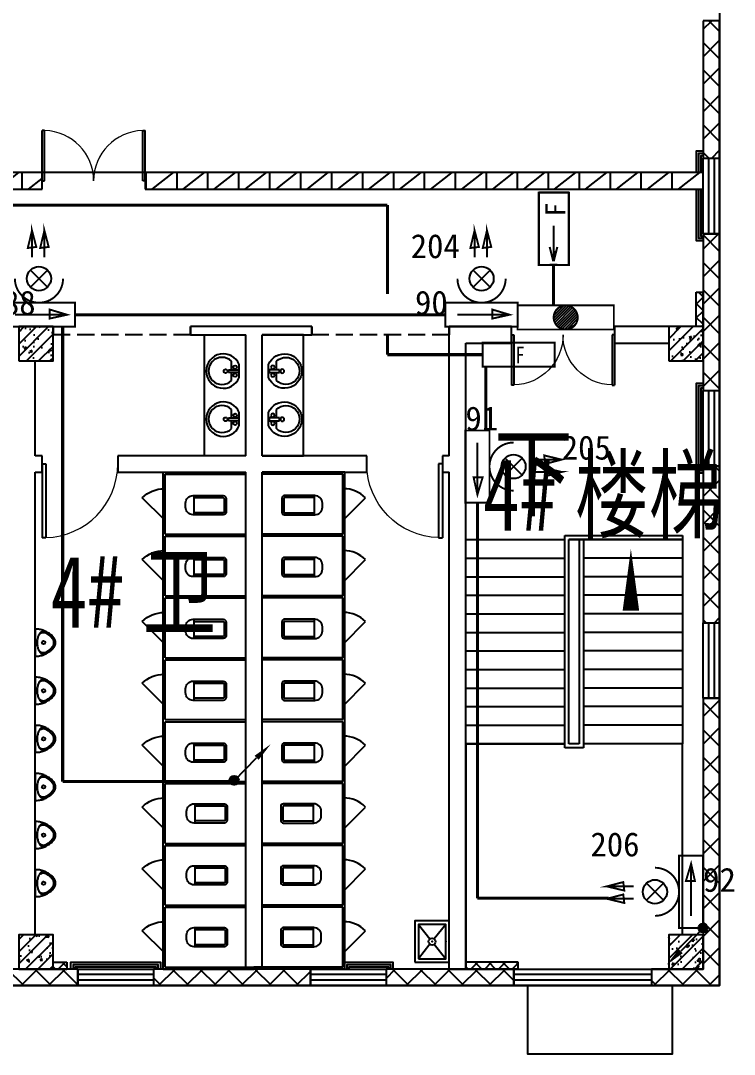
# Model space of a CAD drawing. Header units: millimetres. Extents: x -633009578 to 5705885, y -633235091 to 2571734.
# Drawn here: x 3153999 to 3164373, y 1854760 to 1869800 of the extents above; entities that cross this region are included whole.
import ezdxf
from ezdxf.enums import TextEntityAlignment as Align

# ---------------------------------------------------------------- set-up
doc = ezdxf.new("R2010")
doc.units = ezdxf.units.MM
doc.header["$LTSCALE"] = 1000
doc.header["$MEASUREMENT"] = 0
doc.linetypes.add('DASH', pattern=[0.35, 0.25, -0.1])
doc.layers.get('0').update_dxf_attribs({"color": 9})
for name, color, linetype in [('000000000000电气', 7, 'Continuous'), ('A-COLUM(柱)', 255, 'Continuous'), ('A-DOOR(门）', 4, 'Continuous'), ('A-F-AREA(计算)', 5, 'Continuous'), ('A-FLOR(看线)', 8, 'Continuous'), ('A-HATH(填充)', 8, 'Continuous'), ('A-LM-RAIL(栏杆)', 167, 'Continuous'), ('A-LVTY(厨卫)', 8, 'Continuous'), ('A-STAR(楼梯)', 51, 'Continuous'), ('A-TEXT(房间)', 243, 'Continuous'), ('A-WALL(墙)', 255, 'Continuous'), ('A-WINDOW（窗）', 4, 'Continuous'), ('DIM_SYMB', 3, 'Continuous'), ('PUB_TEXT', 7, 'Continuous'), ('WALL', 9, 'Continuous'), ('电-弱电平面-箭头', 3, 'Continuous'), ('电-强电平面-线缆', 3, 'Continuous'), ('设备-照明', 3, 'Continuous')]:
    doc.layers.add(name, color=color, linetype=linetype)
doc.styles.add('_TCH', font='simhei.ttf', dxfattribs={"width": 0.75, "bigfont": 'hztxt.shx'})
doc.styles.add('_TCH_DIM', font='simhei.ttf', dxfattribs={"width": 0.8, "bigfont": 'hztxt.shx'})
doc.styles.add('_TEL_DIM', font='simhei.ttf', dxfattribs={"height": 3.5, "bigfont": 'HZTXT'})
doc.styles.add('IDQSTYLE', font='simhei.ttf', dxfattribs={"width": 0.707, "bigfont": 'hztxt.shx'})
doc.styles.get("Standard").update_dxf_attribs({"font": 'simhei.ttf', "bigfont": 'hztxt.shx'})
doc.styles.add('宋体', font='simhei.ttf')
pattern_1 = [(0, (597621.4751960391, 677977.5160347573), (0, 350), []), (37.875, (598021.4751960391, 677977.5160347573), (-169.61527734408, 218.0766567528281), []), (90, (598021.4751960391, 677977.5160347573), (-450, 2.755455298081545e-14), [])]
pattern_2 = [(45, (597721.4751960391, 677977.5160347573), (-100.0001016555733, 100.0001016555733), []), (135, (597721.4751960391, 677977.5160347573), (-100.0001016555733, -100.0001016555733), [])]
pattern_3 = [(45, (597821.4751960391, 677977.5160347573), (-200.0002033111466, 200.0002033111467), []), (135, (597821.4751960391, 677977.5160347573), (-200.0002033111467, -200.0002033111466), [])]

# ---------------------------------------------------------------- blocks, each defined once
blk = doc.blocks.new('*X118')
at = {"color": 0, "linetype": 'Continuous'}
for p, q in [((279.6093350358959, 223.0407925409721), (280.9478239213746, 224.3792814264508)), ((279.6227829512929, 223.3370831688437), (280.6515332934888, 224.3658335110396)), ((279.6511091444202, 222.7997239370217), (281.1888925253249, 224.3375073179265)), ((279.7280550816477, 222.5938271617747), (281.3947893005719, 224.2605613806989)), ((279.7925730165214, 223.7897159465469), (280.1989005157282, 224.1960434457536)), ((279.8323224122641, 222.4152517799165), (281.5733646824301, 224.1562940500824)), ((279.960458729053, 222.2605453842307), (281.7280710781159, 224.0281577332937)), ((280.1113752959016, 222.1286192386046), (281.8599972237337, 223.8772411664368)), ((280.2858431100155, 222.020244340244), (281.9683721221114, 223.7027733523398)), ((280.4868434366447, 221.9384019543985), (282.0502145079389, 223.5017730256928)), ((280.7212278995912, 221.8899437048705), (282.0986727574656, 223.2673885627449)), ((281.0058032732674, 221.891676366072), (282.0969400962746, 222.9828131890793)), ((281.4082737989092, 222.0113041792392), (281.9773122830819, 222.5803426634118))]:
    blk.add_line(p, q, dxfattribs=at)
blk = doc.blocks.new('HC000083')
at = {"color": 0, "linetype": 'Continuous', "const_width": 0.2}
blk.add_lwpolyline([(-5, 1.25), (-5, -1.250000000000057), (5.000000000000057, -1.250000000000057), (5.000000000000057, 1.25), (-5, 1.25)], dxfattribs=at)
blk.add_lwpolyline([(-1.25, -6.89688106980167e-17, 0.1989123673796731), (-0.8838834764831631, -0.88388347648322, 0.1989123673796706), (5.611420480838656e-14, -1.250000000000057, 0.198912367379652), (0.8838834764832768, -0.88388347648322, 0.1989123673796278), (1.25, 0, 0.1989123673796504), (0.88388347648322, 0.8838834764830494, 0.1989123673796686), (5.680893445545904e-14, 1.25, 0.1989123673796706), (-0.883883476483163, 0.8838834764831632, 0.1989123673796553)], format="xyb", close=True, dxfattribs=at)
at = {"color": 0, "linetype": 'Continuous'}
blk.add_blockref('*X118', (-280.8559544658493, -223.1326619964974), dxfattribs=at)
at = {"color": 0, "style": 'IDQSTYLE', "width": 0.7}
blk.add_attdef('PSFHATT', (7.000000000000057, -1.250000010000057), '', height=2.5, dxfattribs=at)
blk = doc.blocks.new('HC000078')
at = {"color": 0, "linetype": 'Continuous', "const_width": 0.2}
for points in [[(-3.750000000000028, 1.25), (3.75, 1.25), (3.75, -1.25), (-3.750000000000028, -1.25), (-3.750000000000028, 1.25)], [(2.5, 0), (-2.500000000000028, 0)]]:
    blk.add_lwpolyline(points, dxfattribs=at)
blk.add_lwpolyline([(2.917016710174721, 0), (1.120131515022848, 0.3984556212736834), (1.120131515022848, -0.539087017017323)], close=True, dxfattribs=at)
at = {"color": 0, "style": 'IDQSTYLE', "width": 0.7}
blk.add_attdef('PSFHATT', (5.75, -1.25), '', height=2.5, dxfattribs=at)
blk = doc.blocks.new('HC000064')
at = {"color": 0, "linetype": 'Continuous'}
for p, q in [((-0.8838834764831063, -0.8838834764831063), (0.8838834764831063, 0.8838834764831063)), ((-0.8838834764830494, 0.8838834764831063), (0.8838834764831631, -0.8838834764831063))]:
    blk.add_line(p, q, dxfattribs=at)
at = {"color": 0, "linetype": 'Continuous', "const_width": 0.2}
blk.add_lwpolyline([(5.710751695749348e-14, 2.499999999999886, 0.1989123673796647), (-1.767766952966326, 1.767766952966327, 0.1989123673796613), (-2.5, 1.951292859901378e-16, 0.1989123673796761), (-1.767766952966326, -1.76776695296644, 0.1989123673796782), (5.594010226827932e-14, -2.500000000000227)], format="xyb", dxfattribs=at)
for points in [[(2.226896073527712, 0.5659208660671311), (5.003498004369476, 0.5624686703930024), (3.296463286048663, 1.009912150058199), (3.185957433181557, 0.1260038671447887), (5.003498004369476, 0.5624686703930024)], [(2.224443767981995, -0.721123763554715), (5.001045698823816, -0.7245759592289005), (3.294010980502946, -0.2771324795636474), (3.18350512763584, -1.161040762477114), (5.001045698823816, -0.7245759592289005)]]:
    blk.add_lwpolyline(points, dxfattribs=at)
at = {"color": 0, "linetype": 'Continuous'}
for centre, radius, start, end in [((-2.259303855112194e-14, -1.740829702612245e-13), 1.250000000000117, 89.99999999999898, 134.9999999999991), ((-9.10937991704941e-14, -1.740829702612245e-13), 1.250000000000117, 45.00000000000085, 89.99999999999582), ((1.199040866595169e-14, -7.105427357601002e-14), 1.250000000000069, 135.0000000000036, 179.9999999999968), ((-1.252331571777177e-13, -7.088774012231625e-14), 1.250000000000068, 3.249254662582951e-12, 44.99999999999639), ((-2.284838984678572e-13, -5.684341886080801e-14), 1.250000000000172, 315.0000000000093, 2.605510395054555e-12), ((-2.264854970235319e-14, -5.695444116327053e-14), 1.250000000000034, 179.9999999999974, 225.0000000000007), ((-2.270406085358445e-14, -1.338928967697939e-13), 1.24999999999998, 224.9999999999983, 270.000000000001), ((-9.131584377541913e-14, 3.996802888650564e-15), 1.250000000000118, 270.0000000000042, 315.0000000000028)]:
    blk.add_arc(centre, radius, start, end, dxfattribs=at)
at = {"color": 0, "style": 'IDQSTYLE', "width": 0.7}
blk.add_attdef('PSFHATT', (7.003498004369476, -2.500000010000227), '', height=2.5, dxfattribs=at)
blk = doc.blocks.new('HC000080')
at = {"color": 0, "linetype": 'Continuous', "const_width": 0.2}
blk.add_lwpolyline([(-3.75, 1.25), (3.75, 1.25), (3.75, -1.25), (-3.75, -1.25), (-3.75, 1.25)], dxfattribs=at)
at = {"color": 0, "style": 'IDQSTYLE', "width": 0.7}
for tag, p in [('E', (-0.3130491551307273, -0.8903283460458624)), ('PSFHATT', (5.75, -1.25))]:
    blk.add_attdef(tag, p, '', height=1.715220417977644, dxfattribs=at)
blk = doc.blocks.new('$equip_U$00000097(PC-20190719OMEG)')
h = blk.add_hatch()
h.set_pattern_fill('ANGLE', color=3, scale=0.25)
h.set_pattern_definition([(0, (-95.90287843095575, -36.03268988946184), (0, 0.873125), [0.635, -0.238125]), (90, (-95.90287843095575, -36.03268988946184), (-0.873125, 5.346348682527664e-17), [0.635, -0.238125])])
h.paths.add_polyline_path([(-0.6530363404890522, 0.00859680310350086), (-0.3650363404885866, -0.06340319689661555), (-0.3650363404885866, 0.08059680310361728)])
at = {"color": 3}
for p, q in [((-0.7199999999938882, 0.2999999999974534), (-0.7199999999938882, -0.2999999999974534)), ((0.7200000000011642, 0.2999999999974534), (-0.7199999999938882, 0.2999999999974534)), ((0.7200000000011642, -0.2999999999974534), (0.7200000000011642, 0.2999999999974534)), ((-0.7078247590179672, 0.08059680310361728), (-0.7078247590179672, -0.06340319689661555)), ((-0.6530363404890522, 0.00859680310350086), (-0.3650363404885866, 0.08059680310361728)), ((-0.3650363404885866, -0.06340319689661555), (-0.6530363404890522, 0.00859680310350086)), ((0.05609875861409819, 0.00859680310350086), (-0.6050363404938253, 0.00859680310350086)), ((-0.7199999999938882, -0.2999999999974534), (0.7200000000011642, -0.2999999999974534))]:
    blk.add_line(p, q, dxfattribs=at)
at = {"color": 3, "const_width": 0.04}
blk.add_lwpolyline([(-0.7199999999938882, 0.2999999999974534), (-0.7199999999938882, -0.2999999999974534), (0.7200000000011642, -0.2999999999974534), (0.7200000000011642, 0.2999999999974534), (-0.7199999999938882, 0.2999999999974534), (-0.7199999999938882, -0.2999999999974534)], dxfattribs=at)
for p in [(0, 0.2999999999974534), (-0.7199999999938882, -1.818989403545856e-12), (0.7200000000011642, -1.818989403545856e-12), (-7.619048119522631e-06, -0.3000099999972008)]:
    blk.add_point(p)
at = {"color": 7, "style": '_TEL_DIM', "flags": 1}
for tag in ['REMARK', 'A']:
    blk.add_attdef(tag, text='', height=2.5e-05, dxfattribs=at).set_placement((0, 0), align=Align.MIDDLE_CENTER)
at = {"color": 3, "style": '_TEL_DIM'}
blk.add_attdef('F', text='', height=0.4, dxfattribs=at).set_placement((0.3836356056344812, -0.03004351179515652), align=Align.MIDDLE_CENTER)
at = {"color": 7, "style": '_TEL_DIM'}
blk.add_attdef('$TEXT$', text='', height=2.5e-05, dxfattribs=at).set_placement((0.3836356056344812, -0.03004351179333753), align=Align.MIDDLE_CENTER)
blk = doc.blocks.new('*X3')
at = {"color": 0, "linetype": 'Continuous'}
for p, q in [((192.587376364835, 446.7215535232801), (193.8713933576327, 448.0055705160779)), ((192.6509968705344, 446.3609099602676), (194.2320369206452, 447.9419500103785)), ((192.6864539319484, 447.2448951591055), (193.3480517218074, 447.9064929489645)), ((192.7889704286661, 446.0746194496875), (194.5183274312254, 447.8039764522467)), ((192.9823694457329, 445.8437543980423), (194.7491924828706, 447.61057743518)), ((193.2275231399996, 445.664644023597), (194.9283028573159, 447.3654237409133)), ((193.5311577474, 445.5440145622856), (195.0489323186273, 447.0617891335129)), ((193.9202347052458, 445.5088274514194), (195.0841194294935, 446.6727121756671)), ((194.6075199946775, 445.7718486721392), (194.8210982087737, 445.9854268862354))]:
    blk.add_line(p, q, dxfattribs=at)
blk = doc.blocks.new('HC001442')
at = {"color": 0, "linetype": 'Continuous'}
blk.add_line((2.614797267597169e-12, -0.0577611932696982), (-3.1054929004722, -3.232738715066034), dxfattribs=at)
blk.add_lwpolyline([(-3.1054929004722, -3.232738715066034, 0.8, 0, 0), (-5.057392361375946, -5.119309791709952, 0, 0, 0)], format="xyseb", dxfattribs=at)
blk.add_circle((0, 0), 0.625, dxfattribs=at)
at = {"color": 0, "linetype": 'Continuous', "xscale": 0.5, "yscale": 0.5, "zscale": 0.5}
blk.add_blockref('*X3', (-96.91845018383279, -223.3780232566237), dxfattribs=at)
at = {"color": 0, "style": 'IDQSTYLE', "width": 0.7}
blk.add_attdef('PSFHATT', (2.62500001, -5.119309791709952), '', height=2.5, dxfattribs=at)
blk = doc.blocks.new('*X130')
at = {"color": 0, "linetype": 'Continuous'}
for p, q in [((192.587376364835, 446.7215535232801), (193.8713933576327, 448.0055705160779)), ((192.6509968705344, 446.3609099602676), (194.2320369206452, 447.9419500103785)), ((192.6864539319484, 447.2448951591055), (193.3480517218074, 447.9064929489645)), ((192.7889704286661, 446.0746194496875), (194.5183274312254, 447.8039764522467)), ((192.9823694457329, 445.8437543980423), (194.7491924828706, 447.61057743518)), ((193.2275231399996, 445.664644023597), (194.9283028573159, 447.3654237409133)), ((193.5311577474, 445.5440145622856), (195.0489323186273, 447.0617891335129)), ((193.9202347052458, 445.5088274514194), (195.0841194294935, 446.6727121756671)), ((194.6075199946775, 445.7718486721392), (194.8210982087737, 445.9854268862354))]:
    blk.add_line(p, q, dxfattribs=at)
blk = doc.blocks.new('HC001441')
at = {"color": 0, "linetype": 'Continuous'}
blk.add_line((0, -0.05776119327242668), (3.105492900474815, 3.117216328523909), dxfattribs=at)
blk.add_lwpolyline([(3.105492900474815, 3.117216328523909, 0.8, 0, 0), (5.057392361378561, 5.003787405167827, 0, 0, 0)], format="xyseb", dxfattribs=at)
blk.add_circle((0, 0), 0.625, dxfattribs=at)
at = {"color": 0, "linetype": 'Continuous', "xscale": 0.5, "yscale": 0.5, "zscale": 0.5}
blk.add_blockref('*X130', (-96.91845018383279, -223.3780232566237), dxfattribs=at)
at = {"color": 0, "style": 'IDQSTYLE', "width": 0.7}
blk.add_attdef('PSFHATT', (7.057392361378561, -0.62500001), '', height=2.5, dxfattribs=at)
blk = doc.blocks.new('_LV6')
for p, q in [((99.78343880523971, -300), (-99.78343880523971, -300)), ((-139.7834388052397, -340), (-139.7834388052361, -779.6564289797607)), ((-109.7834388052433, -340), (-109.7834388052397, -769.6564289797607)), ((99.78343880524335, -330), (-99.78343880524335, -330)), ((109.7834388052433, -769.6564289797607), (109.7834388052433, -340)), ((139.7834388052433, -779.6564289797607), (139.7834388052397, -340)), ((139.7834388052433, -769.6564289797607), (-139.7834388052397, -769.6564289797607)), ((-29.78343880523607, -889.6564289797607), (29.78343880524335, -889.6564289797607))]:
    blk.add_line(p, q)
for centre, radius, start, end in [((-99.78343880523971, -340), 40, 90, 180.0000000000002), ((99.78343880523971, -340), 40, 2.398081733190338e-13, 90), ((-99.78343880524335, -340), 10, 90, 180.0000000000002), ((99.78343880524335, -340), 10, 0, 90), ((-29.78343880523607, -779.6564289797607), 110, 180, 270), ((29.78343880524335, -779.6564289797607), 110, 270, 0)]:
    blk.add_arc(centre, radius, start, end)
blk = doc.blocks.new('$plan$00000387')
for points in [[(-195.1053413768082, -0.0007896247711869364), (195.1053413768082, 0.0007896247707321891, -0.056281), (192.2349483853259, -62.07158893748328, -0.051243), (175.2703486377404, -125.5748806645047, -0.047086), (143.6831082538288, -189.724628874892, -0.038643), (109.2489721777902, -237.0609902997553, -0.050944), (77.11679163034205, -267.7759659795192, -0.073316), (36.52038586093977, -290.7338367186967, -0.092337), (0.001018339326947171, -297.5362265440604, -0.092337), (-36.51803354920821, -290.7341323159712, -0.073316), (-77.11462417741222, -267.776590178973, -0.050944), (-109.2474259731857, -237.0618745823472, -0.038643), (-143.6819452275654, -189.7257908973352, -0.047086), (-175.269704824098, -125.5762993672297, -0.051243), (-192.2348186147988, -62.07314493917374, -0.056281)], [(0.0004063761161887669, -146.3291454144546, 0.999985), (0.0002089799604618747, -97.55313528460101, 0.999985)]]:
    blk.add_lwpolyline(points, format="xyb", close=True)
for points in [[(-169.3906686580854, -140.1226315288268, -0.078162), (-170.9980199055512, -114.6377667698976, -0.158684), (-159.1263041735847, -87.15485956814655, -0.087457), (-117.404978437914, -53.84085994681891, -0.073385), (-70.49119853318143, -36.56470876068397, -0.051629), (0.0003042701246158686, -29.26612660759247), (0.0003042701246158686, -29.26612660759247, -0.051629), (70.49149449189827, -36.56413818386, -0.073385), (117.4050415866323, -53.83990962471171, -0.087457), (159.1270096202247, -87.15357250312127, -0.158684), (170.9989478331345, -114.6363836417117, -0.078162), (169.3918028553499, -140.1212604160505)], [(117.0630501052547, -53.65384373908455, -0.099174), (138.5356947175851, -84.86577428893679, -0.110283), (144.8304822659725, -118.461657304113, -0.092873), (136.0170142026468, -157.9354627454745, -0.05733), (119.0399966660161, -187.626263302564, -0.037877), (85.37168024390257, -226.8225566132141, -0.072182), (35.33205354717484, -264.1794573646985, -0.124936), (0.001291311165005027, -273.1480356215775), (0.001291311165005027, -273.1480356215775, -0.124936), (-35.32991617790412, -264.1797433356796, -0.072182), (-85.36984427394054, -226.8232476352587, -0.037877), (-119.0384779452529, -187.6272268447183, -0.05733), (-136.0157358103124, -157.9365637070459, -0.092873), (-144.8298950764129, -118.4628296054302, -0.110283), (-138.5353804395845, -84.8668946738876, -0.099174), (-117.0629874684723, -53.65479130090807)]]:
    blk.add_lwpolyline(points, format="xyb")
blk = doc.blocks.new('$lvtry$00000191')
at = {"color": 0}
for p, q in [((-250, -50, 1e-08), (-39.04344047215272, -218.7652476222793, 1e-08)), ((39.04344047215272, -218.7652476222793, 1e-08), (250, -50, 1e-08)), ((-250, -450, 1e-08), (-39.04344047215272, -281.2347523777207, 1e-08)), ((39.04344047215272, -281.2347523777244, 1e-08), (250, -450, 1e-08))]:
    blk.add_line(p, q, dxfattribs=at)
at = {"color": 0, "elevation": 1e-08}
for points in [[(300, -500), (300, 0), (-300, 0), (-300, -500)], [(250, -450), (250, -50), (-250, -50), (-250, -450)]]:
    blk.add_lwpolyline(points, close=True, dxfattribs=at)
at = {"color": 0}
blk.add_circle((0, -250, 1e-08), 50, dxfattribs=at)
for p in [(0, -50, 1e-08), (0, -250, 1e-08)]:
    blk.add_point(p, dxfattribs=at)
blk = doc.blocks.new('$plan$00001628')
for p, q in [((-20.3236661099927, -1.818989403545856e-12), (20.3236661099927, 0)), ((20.3236661099927, 0), (20.3236661099927, -150.0481350782702)), ((-23.39245275389476, -103.9428290335418), (-143.6423603250569, -103.9428290335418)), ((-20.3236661099927, -150.0481350782702), (-20.3236661099927, -1.818989403545856e-12)), ((20.3236661099927, -150.0481350782702), (-20.3236661099927, -150.0481350782702)), ((136.0209855338053, -103.9428290335418), (23.52693074955823, -103.9428290335418))]:
    blk.add_line(p, q)
blk.add_lwpolyline([(-96.62842091566199, 9.318928566552131, 5.110403953654916), (92.21216199610717, 9.318928566550312)], format="xyb", close=True)
for centre, radius in [((-57.16031093435413, -51.98476159802703), 26.67481176936781), ((57.16031093435413, -51.98476159802703), 26.67481176936781), ((0, -190.1098522697775), 27.77136210564822)]:
    blk.add_circle(centre, radius)
blk.add_arc((-3.810687395625791, -242.5466148261803), 196.885515440561, 135.2526700260475, 44.74732997395247)
blk = doc.blocks.new('$DorLib2D$00000002')
for p, q in [((-0.5, -5.684341886080802e-17), (-0.5000000000000007, 0.4875)), ((-0.4750000000000007, 0.4875), (-0.5000000000000007, 0.4875)), ((-0.475, -2.842170943040401e-17), (-0.4750000000000007, 0.4875)), ((0.475, -2.842170943040401e-17), (0.4750000000000007, 0.4875)), ((0.4750000000000007, 0.4875), (0.5000000000000007, 0.4875)), ((0.5, -5.684341886080802e-17), (0.5000000000000007, 0.4875)), ((-0.5, -5.684341886080802e-17), (-0.475, -2.842170943040401e-17)), ((0.5, -5.684341886080802e-17), (0.475, -2.842170943040401e-17))]:
    blk.add_line(p, q)
at = {"lineweight": 13}
for centre, start, end in [((-0.4875, -4.263256414560601e-17), 0, 88.53071641864632), ((0.4875, -4.263256414560601e-17), 91.4692835813537, 180)]:
    blk.add_arc(centre, 0.4875, start, end, dxfattribs=at)
blk = doc.blocks.new('$DorLib2D$00000114')
at = {"color": 0}
blk.add_line((0.4999999999999964, 3.552713678800501e-15), (-0.2071067811864751, 0.7071067811864857), dxfattribs=at)
blk.add_arc((0.5000000000013856, -1.154631945610163e-12), 1.000000000001696, 135, 180, dxfattribs=at)
blk = doc.blocks.new('$DorLib2D$00000001')
for p, q in [((0.45, 0.9750000000000001), (0.5000000000000002, 0.9750000000000001)), ((0.45, 0), (0.45, 0.9750000000000001)), ((0.5, 0), (0.5, 0.9750000000000001)), ((0.5, 0), (0.45, 0))]:
    blk.add_line(p, q)
at = {"lineweight": 13}
blk.add_arc((0.475, 0), 0.975, 91.4692835813538, 180, dxfattribs=at)
blk = doc.blocks.new('$TCHSYS$WIN2D')
for p, q in [((-0.5, 0.5), (0.5, 0.5)), ((-0.5, 0.5), (-0.4999999999999999, -0.5)), ((0.5, 0.5), (0.4999999999999998, -0.5)), ((0.5, 0.1666666666666666), (-0.5, 0.1666666666666666)), ((0.5, -0.1666666666666667), (-0.5, -0.1666666666666667)), ((-0.4999999999999999, -0.5), (0.5, -0.5))]:
    blk.add_line(p, q)
blk = doc.blocks.new('_FZH')
h = blk.add_hatch()
h.set_pattern_fill('钢筋混凝土', color=256, scale=0.1, style=0)
h.set_pattern_definition([(45, (0, 0), (-0.1767766952966369, 0.1767766952966369), []), (50, (0, 0), (0.7172601826007535, -0.06275213498259512), [0.07500000000000001, -0.8250000000000001]), (355, (0, 0), (-0.138751333613, 0.7521921337000119), [0.06, -0.66]), (100.4514, (0.05977168000000001, -0.00522934), (0.5785093817140216, 0.6894395420609536), [0.06374019, -0.701142112]), (46.1842, (0, 0.2), (1.067241048625645, -0.1655190143290181), [0.1125, -1.2375]), (96.6356, (0.088936745, 0.186206693), (0.9346627055487033, 0.9741178709004418), [0.095610288, -1.051713]), (351.1842, (0, 0.2), (0.9346619451336272, 0.9741186009253247), [0.09000000000000001, -0.9900000000000001]), (21, (0.1, 0.15), (0.5969070521184617, -0.4026188906653388), [0.07500000000000001, -0.8250000000000001]), (326, (0.1, 0.15), (0.2433153319215824, 0.7251500450468529), [0.06, -0.66]), (71.4514, (0.149742233, 0.116448394), (0.84022262858149, 0.3225304967099524), [0.06374019, -0.701142112]), (37.50000000000001, (0, 0), (0.01215985531729062, 0.3328938538313115), [0, -0.652, 0, -0.67, 0, -0.6625000000000001]), (7.499999999999999, (0, 0), (0.2630695374421486, 0.3944117118823603), [0, -0.382, 0, -0.637, 0, -0.2525]), (-32.5, (-0.223, 0), (0.533822436172409, -0.02255487173437976), [0, -0.25, 0, -0.78, 0, -1.035]), (-42.5, (-0.323, 0), (0.5831861693423862, 0.1001049823323177), [0, -0.325, 0, -0.518, 0, -0.735])])
h.paths.add_polyline_path([(-0.5, -0.5), (0.5, -0.5), (0.5, 0.5), (-0.5, 0.5)])
blk.add_lwpolyline([(-0.5, -0.5), (0.5, -0.5), (0.5, 0.5), (-0.5, 0.5)], close=True)

msp = doc.modelspace()

# ---------------------------------------------------------------- hatches: boundary and pattern name
at = {"layer": 'A-HATH(填充)'}
h = msp.add_hatch(dxfattribs=at)
h.set_pattern_fill('多孔材料', color=256, scale=100, style=0)
h.set_pattern_definition(pattern_3)
h.paths.add_polyline_path([(3163919.994031753, 1869799.596893115), (3163919.994031753, 1867799.596924141), (3164159.994031753, 1867799.596924141), (3164159.994031753, 1869799.596893115)])
h = msp.add_hatch(dxfattribs=at)
h.set_pattern_fill('空心砖', color=256, scale=100, style=0)
h.set_pattern_definition(pattern_1)
h.paths.add_polyline_path([(3154309.994031489, 1867589.596922429), (3146269.994031996, 1867589.596922428), (3146269.994031997, 1867349.59692243), (3154309.994031488, 1867349.596922431)])
h = msp.add_hatch(dxfattribs=at)
h.set_pattern_fill('空心砖', color=256, scale=100, style=0)
h.set_pattern_definition(pattern_1)
h.paths.add_polyline_path([(3163919.994031749, 1867589.596922424), (3155809.994031488, 1867589.596922429), (3155809.994031488, 1867349.596922431), (3163919.994031749, 1867349.596922424)])
h = msp.add_hatch(dxfattribs=at)
h.set_pattern_fill('多孔材料', color=256, scale=100, style=0)
h.set_pattern_definition(pattern_3)
h.paths.add_polyline_path([(3163919.994031753, 1866699.596924141), (3163919.994031753, 1864419.59692465), (3164159.994031753, 1864419.59692465), (3164159.994031753, 1866699.596924141)])
h = msp.add_hatch(dxfattribs=at)
h.set_pattern_fill('多孔材料', color=256, scale=50, style=0)
h.set_pattern_definition(pattern_2)
h.paths.add_polyline_path([(3163919.994031749, 1865349.596922423), (3163919.994031749, 1865849.596922423), (3163819.994031749, 1865849.596922423), (3163819.994031749, 1865349.596922423)])
h = msp.add_hatch(dxfattribs=at)
h.set_pattern_fill('多孔材料', color=256, scale=100, style=0)
h.set_pattern_definition(pattern_3)
h.paths.add_polyline_path([(3163919.994031753, 1863319.596925159), (3163919.994031753, 1861039.596923633), (3164159.994031753, 1861039.596923633), (3164159.994031753, 1863319.596925158)])
h = msp.add_hatch(dxfattribs=at)
h.set_pattern_fill('多孔材料', color=256, scale=100, style=0)
h.set_pattern_definition(pattern_3)
h.paths.add_polyline_path([(3164159.994031749, 1855759.596922423), (3164159.994031753, 1859939.596923633), (3163919.994031753, 1859939.596923633), (3163919.994031749, 1855999.596922422)])
h = msp.add_hatch(dxfattribs=at)
h.set_pattern_fill('多孔材料', color=256, scale=50, style=0)
h.set_pattern_definition(pattern_2)
h.paths.add_polyline_path([(3154469.994031765, 1855999.596922424), (3154669.994031718, 1855999.596922424), (3154669.994031718, 1856099.596922424), (3154469.994031765, 1856099.596922424)])
h = msp.add_hatch(dxfattribs=at)
h.set_pattern_fill('多孔材料', color=256, scale=50, style=0)
h.set_pattern_definition(pattern_2)
h.paths.add_polyline_path([(3161229.99403172, 1856099.596922402), (3160469.994031638, 1856099.596922402), (3160469.994031638, 1855999.596922402), (3161229.99403172, 1855999.596922402)])
h = msp.add_hatch(dxfattribs=at)
h.set_pattern_fill('多孔材料', color=256, scale=100, style=0)
h.set_pattern_definition(pattern_3)
h.paths.add_polyline_path([(3152549.994032506, 1855759.596922424), (3154829.994031488, 1855759.596922424), (3154829.994031488, 1855999.596922422), (3152549.994032506, 1855999.596922422)])
h = msp.add_hatch(dxfattribs=at)
h.set_pattern_fill('多孔材料', color=256, scale=100, style=0)
h.set_pattern_definition(pattern_3)
h.paths.add_polyline_path([(3155929.994031997, 1855759.596922424), (3158209.994031488, 1855759.596922424), (3158209.994031488, 1855999.596922422), (3155929.994031997, 1855999.596922422)])
h = msp.add_hatch(dxfattribs=at)
h.set_pattern_fill('多孔材料', color=256, scale=100, style=0)
h.set_pattern_definition(pattern_3)
h.paths.add_polyline_path([(3159309.994030979, 1855759.596922424), (3161169.994031997, 1855759.596922424), (3161169.994031997, 1855999.596922422), (3159309.994030979, 1855999.596922422)])
h = msp.add_hatch(dxfattribs=at)
h.set_pattern_fill('多孔材料', color=256, scale=100, style=0)
h.set_pattern_definition(pattern_3)
h.paths.add_polyline_path([(3163919.994031749, 1855999.596922422), (3163169.994031997, 1855999.596922422), (3163169.994031997, 1855759.596922424), (3164159.994031749, 1855759.596922423)])

# ---------------------------------------------------------------- linework, layer by layer
at = {"layer": 'A-DOOR(门）'}
msp.add_line((3155809.994031898, 1867589.596922424), (3154309.994031898, 1867589.596922424), dxfattribs=at)
at = {"layer": 'A-F-AREA(计算)'}
msp.add_lwpolyline([(3029879.971570265, 1991839.59697076), (3164159.971570265, 1991839.59697076), (3164159.971570265, 1855759.59697076), (3029879.971570265, 1855759.59697076)], close=True, dxfattribs=at)
at = {"layer": 'A-FLOR(看线)'}
for points in [[(3163919.994031732, 1867899.596928686), (3163819.994031732, 1867899.596928686), (3163819.994031732, 1867589.596922424)], [(3163819.994031732, 1867349.596922424), (3163819.994031732, 1866599.596928647), (3163919.994031713, 1866599.596928647)], [(3163919.994031733, 1864519.596929319), (3163819.994031733, 1864519.596929319), (3163819.994031733, 1863219.596929281), (3163919.994031714, 1863219.596929281)], [(3154729.99402725, 1855999.596922433), (3154729.99402725, 1856099.596922433), (3156029.994027288, 1856099.596922433), (3156029.994027288, 1855999.596922451)], [(3158709.994031223, 1855999.596922169), (3158709.994031223, 1856099.596922169), (3159409.994026548, 1856099.596922433), (3159409.994026548, 1855999.596922451)], [(3163469.994031993, 1855759.596922379), (3163469.994526074, 1854759.59692239), (3161369.993537732, 1854759.596922379), (3161369.994031814, 1855759.596922379)]]:
    msp.add_lwpolyline(points, dxfattribs=at)
at = {"layer": 'A-LM-RAIL(栏杆)'}
for points in [[(3163919.994031732, 1867864.596928686), (3163854.994031732, 1867864.596928686), (3163854.994031732, 1867589.596922424)], [(3163919.994031732, 1867834.596928686), (3163884.994031732, 1867834.596928686), (3163884.994031732, 1867589.596922424)], [(3163854.994031732, 1867349.596922424), (3163854.994031732, 1866634.596928647), (3163919.994031713, 1866634.596928647)], [(3163884.994031732, 1867349.596922424), (3163884.994031732, 1866664.596928647), (3163919.994031713, 1866664.596928647)], [(3163919.994031733, 1864484.596929319), (3163854.994031733, 1864484.596929319), (3163854.994031733, 1863254.596929281), (3163919.994031714, 1863254.596929281)], [(3163919.994031733, 1864454.596929319), (3163884.994031733, 1864454.596929319), (3163884.994031733, 1863284.596929281), (3163919.994031714, 1863284.596929281)], [(3154764.99402725, 1855999.596922433), (3154764.99402725, 1856064.596922433), (3155994.994027288, 1856064.596922433), (3155994.994027288, 1855999.596922451)], [(3154794.99402725, 1855999.596922433), (3154794.99402725, 1856034.596922433), (3155964.994027288, 1856034.596922433), (3155964.994027288, 1855999.596922451)], [(3158744.994031223, 1855999.596922169), (3158744.994031223, 1856064.596922169), (3159374.994026548, 1856064.596922433), (3159374.994026548, 1855999.596922451)], [(3158774.994031223, 1855999.596922169), (3158774.994031223, 1856034.596922169), (3159344.994026548, 1856034.596922433), (3159344.994026548, 1855999.596922451)]]:
    msp.add_lwpolyline(points, dxfattribs=at)
at = {"layer": 'A-LVTY(厨卫)'}
for p, q in [((3156069.994030992, 1862314.596922413), (3156069.99403124, 1863229.596922425)), ((3156069.99403124, 1863229.596922425), (3157269.994030721, 1863229.596922421)), ((3156099.994031237, 1862329.59692211), (3156099.99403124, 1863199.596922427)), ((3156099.99403124, 1863199.596922427), (3157269.994030721, 1863199.596922423)), ((3158709.994031194, 1863229.596922262), (3157509.994032448, 1863229.596922258)), ((3158679.994031194, 1863199.596922264), (3157509.994032448, 1863199.59692226)), ((3158679.994031197, 1862329.596922321), (3158679.994031194, 1863199.596922264)), ((3158709.994031171, 1862314.596922413), (3158709.994031194, 1863229.596922262)), ((3156069.994030989, 1861414.596922094), (3156069.994030993, 1862314.596922094)), ((3156099.994031237, 1862329.59692211), (3157269.994030721, 1862329.596922106)), ((3156099.994030691, 1861429.596922169), (3156099.994030694, 1862299.596922112)), ((3156099.994030694, 1862299.596922112), (3157269.994030721, 1862299.596922108)), ((3158679.994031197, 1862329.596922321), (3157509.99403118, 1862329.596922317)), ((3158679.994031197, 1862299.596922323), (3157509.99403118, 1862299.596922319)), ((3158679.994031201, 1861429.596922381), (3158679.994031197, 1862299.596922323)), ((3158709.994031169, 1861414.596922094), (3158709.994031165, 1862314.596922094)), ((3156069.994030979, 1860514.596922153), (3156069.994030982, 1861414.596922153)), ((3156099.994030691, 1861429.596922169), (3157269.994030923, 1861429.596922165)), ((3156099.994031229, 1860529.596922228), (3156099.994031233, 1861399.596922171)), ((3156099.994031233, 1861399.596922171), (3157269.994030923, 1861399.596922167)), ((3158679.994031201, 1861429.596922381), (3157509.994030938, 1861429.596922377)), ((3158679.994031201, 1861399.596922009), (3157509.994030938, 1861399.596922005)), ((3158679.994031205, 1860529.596922067), (3158679.994031201, 1861399.596922009)), ((3158709.994031158, 1860514.596922153), (3158709.994031155, 1861414.596922153)), ((3156069.994030981, 1859614.596922213), (3156069.994030985, 1860514.596922213)), ((3156099.994031229, 1860529.596922228), (3157269.994030923, 1860529.596922224)), ((3156099.994031225, 1859629.596922287), (3156099.994031229, 1860499.59692223)), ((3156099.994031229, 1860499.59692223), (3157269.994030923, 1860499.596922226)), ((3158679.994031205, 1860529.596922067), (3157509.994031217, 1860529.596922063)), ((3158679.994031205, 1860499.596922069), (3157509.994031217, 1860499.596922064)), ((3158679.994031209, 1859629.596922126), (3158679.994031205, 1860499.596922069)), ((3158709.994031161, 1859614.596922213), (3158709.994031157, 1860514.596922213)), ((3156069.994030981, 1858714.596922213), (3156069.994030985, 1859614.596922213)), ((3156099.994031225, 1859629.596922287), (3157269.994030674, 1859629.596922283)), ((3156099.994030679, 1858729.596922343), (3156099.994030683, 1859599.59692229)), ((3156099.994030683, 1859599.59692229), (3157269.994030674, 1859599.596922285)), ((3158679.994031209, 1859629.596922126), (3157509.994031217, 1859629.596922122)), ((3158679.994030666, 1859599.596922128), (3157509.994031217, 1859599.596922124)), ((3158679.99403067, 1858729.596922183), (3158679.994030666, 1859599.596922128)), ((3158709.994031161, 1858714.596922213), (3158709.994031157, 1859614.596922213)), ((3156069.994030981, 1857814.596922213), (3156069.994030985, 1858714.596922213)), ((3156099.994030679, 1858729.596922343), (3157269.994030675, 1858729.596922339)), ((3156099.994031218, 1857829.596922405), (3156099.994031222, 1858699.596921971)), ((3156099.994031222, 1858699.596921971), (3157269.994030675, 1858699.596921967)), ((3158679.99403067, 1858729.596922183), (3157509.994031217, 1858729.596922179)), ((3158679.994031212, 1858699.596922185), (3157509.994031217, 1858699.596922181)), ((3158679.994031216, 1857829.596922245), (3158679.994031212, 1858699.596922185)), ((3158709.994031161, 1857814.596922213), (3158709.994031157, 1858714.596922213)), ((3156069.994030978, 1856914.596922213), (3156069.994030981, 1857814.596922213)), ((3156099.994031218, 1857829.596922405), (3157269.994031217, 1857829.596922401)), ((3156099.994031214, 1856929.596922095), (3156099.994031218, 1857799.596922407)), ((3156099.994031218, 1857799.596922407), (3157269.994031217, 1857799.596922403)), ((3158679.994031216, 1857829.596922245), (3157509.994031217, 1857829.596922241)), ((3158679.994031216, 1857799.596921873), (3157509.994031217, 1857799.596921869)), ((3158679.99403122, 1856929.59692231), (3158679.994031216, 1857799.596921873)), ((3158709.994031165, 1856914.596922213), (3158709.994031161, 1857814.596922213)), ((3156069.994030667, 1855999.596922073), (3156069.994030977, 1856914.596922213)), ((3156099.994031214, 1856929.596922095), (3157269.994031217, 1856929.596922091)), ((3156099.994030671, 1856899.596922097), (3157269.994031217, 1856899.596922093)), ((3156099.994030668, 1856029.596922071), (3156099.994030671, 1856899.596922097)), ((3158679.99403122, 1856929.59692231), (3157509.994031217, 1856929.596922305)), ((3158679.99403122, 1856899.596922312), (3157509.994031217, 1856899.596922308)), ((3158679.994031223, 1856029.596922375), (3158679.99403122, 1856899.596922312)), ((3158709.994030681, 1855999.596922377), (3158709.994031161, 1856914.596922213)), ((3156069.994030667, 1855999.596922073), (3157389.994031071, 1855999.596922208)), ((3156099.994030668, 1856029.596922071), (3157389.994031071, 1856029.596922208)), ((3158679.994031223, 1856029.596922375), (3157389.994031071, 1856029.596922208)), ((3158709.994030681, 1855999.596922377), (3157389.994031071, 1855999.596922208))]:
    msp.add_line(p, q, dxfattribs=at)
for points in [[(3157269.994030953, 1863469.596922537), (3156669.994030938, 1863469.596922537), (3156669.994030973, 1865229.596922496), (3157269.994030988, 1865229.596922496)], [(3157509.994031189, 1863469.596922537), (3158109.994031205, 1863469.596922537), (3158109.99403104, 1865229.596922496), (3157509.994031025, 1865229.596922496)]]:
    msp.add_lwpolyline(points, dxfattribs=at)
at = {"layer": 'A-STAR(楼梯)'}
for p, q in [((3161909.994031609, 1859219.596922034), (3161909.994031609, 1862309.596922615)), ((3161909.994031609, 1862309.596922615), (3163619.994031727, 1862309.596922416)), ((3163619.994031727, 1862309.596922416), (3163619.994031727, 1862249.596922416)), ((3160469.994031727, 1859279.596922416), (3160469.994031727, 1862249.596922416)), ((3160469.994031727, 1862249.596922416), (3161909.994031496, 1862249.596922127)), ((3161969.994031727, 1859279.596922416), (3161969.994031727, 1862249.596922416)), ((3161969.99403177, 1859279.596922034), (3161969.99403177, 1862249.596922325)), ((3161969.99403177, 1862249.596922325), (3163619.994031727, 1862249.596922416)), ((3162119.994031727, 1862249.596922416), (3161969.994031727, 1862249.596922416)), ((3162119.994031727, 1862249.596922416), (3162119.994031694, 1859670.749324712)), ((3162179.994031801, 1862249.596922453), (3162119.994031727, 1862249.596922416)), ((3162119.994031727, 1862249.596922416), (3162119.994031651, 1859279.596922034)), ((3162179.994031727, 1862249.596922416), (3162119.994031727, 1862249.596922416)), ((3163619.994031727, 1862249.596922416), (3162179.994031801, 1862249.596922453)), ((3162179.994031727, 1862249.596922416), (3162179.994031814, 1859219.596922034)), ((3163619.994031727, 1862249.596922416), (3163619.994031727, 1859279.596922416)), ((3160469.994031727, 1861979.596922416), (3161909.994031496, 1861979.596922453)), ((3163619.994031727, 1861979.596922416), (3162179.994031808, 1861979.596922453)), ((3160469.994031727, 1861709.596922416), (3161909.994031496, 1861709.596922453)), ((3163619.994031727, 1861709.596922416), (3162179.994031817, 1861709.596922453)), ((3160469.994031727, 1861439.596922416), (3161909.994031496, 1861439.596922453)), ((3163619.994031727, 1861439.596922416), (3162179.994031824, 1861439.596922453)), ((3160469.994031727, 1861169.596922416), (3161909.994031496, 1861169.596922453)), ((3163619.994031727, 1861169.596922416), (3162179.994031832, 1861169.596922453)), ((3160469.994031727, 1860899.596922416), (3161909.994031496, 1860899.596922453)), ((3163619.994031727, 1860899.596922416), (3162179.994031839, 1860899.596922453)), ((3160469.994031727, 1860629.596922416), (3161909.994031496, 1860629.596922453)), ((3163619.994031727, 1860629.596922416), (3162179.994031847, 1860629.596922453)), ((3160469.994031727, 1860359.596922416), (3161909.994031496, 1860359.596922453)), ((3163619.994031727, 1860359.596922416), (3162179.994031855, 1860359.596922127)), ((3160469.994031727, 1860089.596922416), (3161909.994031496, 1860089.596922127)), ((3163619.994031727, 1860089.596922416), (3162179.994031862, 1860089.596922453)), ((3160469.994031727, 1859819.596922416), (3161909.994031496, 1859819.596922453)), ((3163619.994031727, 1859819.596922416), (3162179.99403187, 1859819.596922453)), ((3160469.994031727, 1859549.596922416), (3161909.994031496, 1859549.596922453)), ((3162119.994031694, 1859670.749324712), (3162119.994031727, 1859279.596922416)), ((3163619.994031727, 1859549.596922416), (3162179.994031878, 1859549.596922453)), ((3160469.994031727, 1859279.596922416), (3161909.994031496, 1859279.596922453)), ((3160469.994031727, 1859279.596922416), (3160469.994031727, 1855999.596922416)), ((3161909.994031495, 1859279.596922624), (3160469.994031727, 1859279.596922416)), ((3162119.994031651, 1859279.596922034), (3161969.99403177, 1859279.596922034)), ((3162119.994031684, 1859279.596922499), (3161969.994029813, 1859279.596922603)), ((3163619.994031727, 1859279.596922416), (3162179.994031886, 1859279.596922453)), ((3163619.994031727, 1859279.596922416), (3162179.994031886, 1859279.596922499)), ((3163619.994031786, 1856499.596922453), (3163619.994031727, 1859279.596922416)), ((3162179.994031814, 1859219.596922034), (3161909.994031609, 1859219.596922034)), ((3160469.994031727, 1855999.596922416), (3163419.994031977, 1855999.596922344))]:
    msp.add_line(p, q, dxfattribs=at)
at = {"layer": 'A-WALL(墙)'}
for p, q in [((3154309.994031489, 1867589.596922429), (3146269.994031996, 1867589.596922428)), ((3154309.994031488, 1867349.596922431), (3154309.994031489, 1867589.596922429)), ((3163919.994031749, 1867589.596922424), (3155809.994031488, 1867589.596922429)), ((3155809.994031488, 1867589.596922429), (3155809.994031488, 1867349.596922431)), ((3163919.994031749, 1867349.596922424), (3163919.994031749, 1867589.596922424)), ((3146269.994031997, 1867349.59692243), (3154309.994031488, 1867349.596922431)), ((3155809.994031488, 1867349.596922431), (3163919.994031749, 1867349.596922424)), ((3163819.994031749, 1865349.596922423), (3163819.994031749, 1865849.596922423)), ((3163819.994031749, 1865849.596922423), (3163919.994031749, 1865849.596922423)), ((3163919.994031749, 1865349.596922423), (3163919.994031749, 1865849.596922423)), ((3157389.994031071, 1865349.596922422), (3156469.994031488, 1865349.596922408)), ((3156469.994031488, 1865349.596922408), (3156469.994031488, 1865229.596922421)), ((3158229.994031488, 1865349.596922325), (3157389.994031071, 1865349.596922422)), ((3158229.994031488, 1865229.596922308), (3158229.994031488, 1865349.596922325)), ((3160349.994031765, 1865349.596922422), (3160229.994031488, 1865349.596922325)), ((3160229.994031488, 1865349.596922325), (3160229.994031488, 1865229.596922308)), ((3161132.994031996, 1865349.596922474), (3160349.994031765, 1865349.596922424)), ((3161132.994031997, 1865109.596922533), (3161132.994031996, 1865349.596922474)), ((3163419.994031, 1865349.596922773), (3162632.994031996, 1865349.596922474)), ((3162632.994031996, 1865349.596922474), (3162632.994031997, 1865109.596922508)), ((3156469.994031488, 1865229.596922421), (3157269.994031244, 1865229.596922379)), ((3157269.994031244, 1863469.59692232), (3157269.994031244, 1865229.596922379)), ((3157509.994031236, 1863469.596922175), (3157509.994031236, 1865229.596922353)), ((3157509.994031236, 1865229.596922353), (3158229.994031488, 1865229.596922308)), ((3160229.994031847, 1863469.596922175), (3160229.994031848, 1865229.596922353)), ((3160469.994031764, 1863349.596922211), (3160469.99403182, 1865109.596922474)), ((3160469.99403182, 1865109.596922474), (3161132.994031997, 1865109.596922533)), ((3162632.994031997, 1865109.596922508), (3163419.994031, 1865109.596922438)), ((3154209.994031938, 1863469.59692232), (3154209.99403172, 1864849.596922453)), ((3154309.994031996, 1863469.596922284), (3154209.994031938, 1863469.59692232)), ((3154309.994031997, 1863229.596922276), (3154309.994031996, 1863469.596922284)), ((3157269.994031244, 1863469.59692232), (3155409.994031488, 1863469.596922284)), ((3155409.994031488, 1863469.596922284), (3155409.994031488, 1863229.596922276)), ((3159029.994030979, 1863469.59692219), (3157509.994031236, 1863469.596922175)), ((3159029.994030979, 1863229.596922299), (3159029.994030979, 1863469.59692219)), ((3160229.994031847, 1863469.596922175), (3160129.994030979, 1863469.59692219)), ((3160129.994030979, 1863469.59692219), (3160129.994030979, 1863229.596922299)), ((3160469.994031763, 1855999.596922342), (3160469.994031764, 1863349.596922211)), ((3154209.994031728, 1863229.596922271), (3154309.994031997, 1863229.596922276)), ((3154209.994031754, 1856499.596922453), (3154209.994031728, 1863229.596922271)), ((3155409.994031488, 1863229.596922276), (3157269.994032098, 1863229.596922271)), ((3157269.994031071, 1863214.596922408), (3157269.994032098, 1863229.596922271)), ((3157269.994031071, 1862314.596922089), (3157269.994031071, 1863214.596922408)), ((3157509.994031071, 1863214.596922408), (3157509.994032449, 1863229.596922175)), ((3157509.994032449, 1863229.596922175), (3159029.994030979, 1863229.596922299)), ((3157509.994031071, 1862314.596922089), (3157509.994031071, 1863214.596922408)), ((3160129.994030979, 1863229.596922299), (3160229.994031738, 1863229.596922175)), ((3160229.994031763, 1855999.596922342), (3160229.994031738, 1863229.596922175)), ((3157269.994031071, 1861414.596922149), (3157269.994031071, 1862314.596922089)), ((3157509.994031071, 1861414.596922149), (3157509.994031071, 1862314.596922089)), ((3157269.994031071, 1860514.596922208), (3157269.994031071, 1861414.596922149)), ((3157509.994031071, 1860514.596922208), (3157509.994031071, 1861414.596922149)), ((3157269.994031071, 1859614.596922208), (3157269.994031071, 1860514.596922208)), ((3157509.994031071, 1859614.596922208), (3157509.994031071, 1860514.596922208)), ((3157269.994031071, 1858714.596922208), (3157269.994031071, 1859614.596922208)), ((3157509.994031071, 1858714.596922208), (3157509.994031071, 1859614.596922208)), ((3157269.994031071, 1857814.596922208), (3157269.994031071, 1858714.596922208)), ((3157509.994031071, 1857814.596922208), (3157509.994031071, 1858714.596922208)), ((3157269.994031071, 1856914.596922208), (3157269.994031071, 1857814.596922208)), ((3157509.994031071, 1856914.596922208), (3157509.994031071, 1857814.596922208)), ((3157269.994031217, 1856029.596922369), (3157269.994031071, 1856914.596922208)), ((3157509.994031217, 1856029.59692237), (3157509.994031071, 1856914.596922208)), ((3154469.994031765, 1856099.596922424), (3154669.994031718, 1856099.596922424)), ((3154669.994031718, 1856099.596922424), (3154669.994031718, 1855999.596922424)), ((3161229.99403172, 1856099.596922402), (3160469.994031638, 1856099.596922402)), ((3160469.994031638, 1855999.596922402), (3160469.994031638, 1856099.596922402)), ((3161229.99403172, 1855999.596922402), (3161229.99403172, 1856099.596922402)), ((3154469.994031765, 1855999.596922424), (3154669.994031718, 1855999.596922424)), ((3160229.994031763, 1855999.596922342), (3160469.994031763, 1855999.596922342)), ((3161229.99403172, 1855999.596922402), (3160469.994031638, 1855999.596922402))]:
    msp.add_line(p, q, dxfattribs=at)
at = {"layer": 'A-WINDOW（窗）', "linetype": 'DASH'}
for p, q in [((3154469.994031764, 1865349.596922422), (3154469.994031764, 1865229.596922422)), ((3156469.994031764, 1865229.596922422), (3156469.994031764, 1865349.596922422)), ((3158229.994031878, 1865349.596922422), (3158229.994031878, 1865229.596922422)), ((3160229.994031878, 1865229.596922422), (3160229.994031878, 1865349.596922422)), ((3156469.994031764, 1865229.596922422, 800), (3154469.994031764, 1865229.596922422, 800)), ((3160229.994031878, 1865229.596922422, 800), (3158229.994031878, 1865229.596922422, 800))]:
    msp.add_line(p, q, dxfattribs=at)
at = {"layer": 'DIM_SYMB'}
msp.add_lwpolyline([(3161219.994031727, 1862384.596922416, 0, 0, 0), (3161219.994031727, 1857639.596922416, 0, 0, 0), (3162869.994031727, 1857639.596922416, 0, 0, 0), (3162869.994031727, 1862114.596922416, 0, 240.0000000000001, 0), (3162869.994031727, 1861214.596922416, 0, 0, 0)], format="xyseb", dxfattribs=at)
at = {"layer": 'WALL'}
for p, q in [((3163919.994031753, 1869799.596893115), (3163919.994031753, 1867799.596924141)), ((3164159.994031753, 1869799.596893115), (3163919.994031753, 1869799.596893115)), ((3164159.994031753, 1867799.596924141), (3164159.994031753, 1869799.596893115)), ((3163919.994031753, 1867799.596924141), (3164159.994031753, 1867799.596924141)), ((3163919.994031753, 1866699.596924141), (3163919.994031753, 1864419.59692465)), ((3164159.994031753, 1866699.596924141), (3163919.994031753, 1866699.596924141)), ((3164159.994031753, 1864419.59692465), (3164159.994031753, 1866699.596924141)), ((3163919.994031753, 1864419.59692465), (3164159.994031753, 1864419.59692465)), ((3163919.994031753, 1863319.596925159), (3163919.994031753, 1861039.596923633)), ((3164159.994031753, 1863319.596925158), (3163919.994031753, 1863319.596925159)), ((3164159.994031753, 1861039.596923633), (3164159.994031753, 1863319.596925158)), ((3163919.994031753, 1861039.596923633), (3164159.994031753, 1861039.596923633)), ((3164159.994031753, 1859939.596923633), (3163919.994031753, 1859939.596923633)), ((3163919.994031753, 1859939.596923633), (3163919.994031749, 1855999.596922422)), ((3164159.994031749, 1855759.596922423), (3164159.994031753, 1859939.596923633)), ((3154829.994031488, 1855999.596922422), (3152549.994032506, 1855999.596922422)), ((3154829.994031488, 1855759.596922424), (3154829.994031488, 1855999.596922422)), ((3158209.994031488, 1855999.596922422), (3155929.994031997, 1855999.596922422)), ((3155929.994031997, 1855999.596922422), (3155929.994031997, 1855759.596922424)), ((3158209.994031488, 1855759.596922424), (3158209.994031488, 1855999.596922422)), ((3161169.994031997, 1855999.596922422), (3159309.994030979, 1855999.596922422)), ((3159309.994030979, 1855999.596922422), (3159309.994030979, 1855759.596922424)), ((3161169.994031997, 1855759.596922424), (3161169.994031997, 1855999.596922422)), ((3163919.994031749, 1855999.596922422), (3163169.994031997, 1855999.596922422)), ((3163169.994031997, 1855999.596922422), (3163169.994031997, 1855759.596922424)), ((3152549.994032506, 1855759.596922424), (3154829.994031488, 1855759.596922424)), ((3155929.994031997, 1855759.596922424), (3158209.994031488, 1855759.596922424)), ((3159309.994030979, 1855759.596922424), (3161169.994031997, 1855759.596922424)), ((3163169.994031997, 1855759.596922424), (3164159.994031749, 1855759.596922423))]:
    msp.add_line(p, q, dxfattribs=at)
at = {"layer": '电-强电平面-线缆', "color": 1, "linetype": 'Continuous', "const_width": 45}
for points in [[(3117047.990601299, 1867115.5), (3159330, 1867115.5)], [(3159330, 1865821.01603479), (3159330, 1867115.5)], [(3161744.29056165, 1865656.51603476), (3161744.29056165, 1866244.76309026)], [(3154790.047928197, 1865521.01603479), (3160173.895743424, 1865521.01603479)], [(3154609.5, 1865346.01603479), (3154609.5, 1858728)], [(3159330, 1864939.5), (3159330, 1865221.01603479)], [(3159330, 1864939.5), (3160713.395743424, 1864939.5)], [(3160762.395743424, 1863836.51603476), (3160762.395743424, 1864765.51603476)], [(3160638.995735494, 1857030.51603476), (3160638.995735494, 1862786.51603476)], [(3154609.5, 1858728), (3157115, 1858728)], [(3160638.995735494, 1857030.51603476), (3162548.23428306, 1857030.51603476)]]:
    msp.add_lwpolyline(points, dxfattribs=at)

# ---------------------------------------------------------------- block references
at = {"layer": 'A-COLUM(柱)', "xscale": 500, "yscale": 500, "zscale": 500}
for p in [(3154219.994031765, 1865099.596922422), (3163669.994031765, 1865099.596922423), (3154219.994031765, 1856249.596922422), (3163669.994031765, 1856249.596922423)]:
    msp.add_blockref('_FZH', p, dxfattribs=at)
at = {"layer": 'A-DOOR(门）', "extrusion": (0, 0, -1), "xscale": -1500, "yscale": 1500, "zscale": 1500}
msp.add_blockref('$DorLib2D$00000002', (-3155059.994031898, 1867469.596922424), dxfattribs=at)
at = {"layer": 'A-DOOR(门）', "extrusion": (0, 0, -1), "rotation": 180}
for name, p, xscale, yscale, zscale in [('$DorLib2D$00000002', (-3161882.994031765, 1865229.596922424), 1500, 1500, 1500), ('$DorLib2D$00000001', (-3159579.994031071, 1863349.596922211), 1100, 1100, 1100)]:
    msp.add_blockref(name, p, dxfattribs=dict(at, xscale=xscale, yscale=yscale, zscale=zscale))
at = {"layer": 'A-DOOR(门）', "xscale": 1100, "yscale": 1100, "zscale": 1100, "rotation": 180}
msp.add_blockref('$DorLib2D$00000001', (3154859.994031727, 1863349.596922211), dxfattribs=at)
at = {"layer": 'A-LVTY(厨卫)'}
for name, p, rotation in [('$plan$00001628', (3157168.205831015, 1864699.596922195), 270), ('$plan$00001628', (3157168.205831015, 1863999.596922195), 270), ('_LV6', (3157494.993048077, 1862749.596922356), 89.99999999999997), ('_LV6', (3157494.993048075, 1861849.596922037), 89.99999999999997), ('_LV6', (3157494.993048064, 1860949.596922097), 89.99999999999997), ('_LV6', (3157494.993048067, 1860049.596922156), 89.99999999999997), ('_LV6', (3157494.993048067, 1859149.596922156), 89.99999999999997), ('_LV6', (3157479.993048116, 1858264.596922108), 89.99999999999997), ('_LV6', (3157479.993048119, 1857364.596922108), 89.99999999999997), ('$lvtry$00000191', (3160229.994031047, 1856399.596922186, -1e-08), 270.0000000000001), ('_LV6', (3157479.993048119, 1856464.596922108), 89.99999999999997)]:
    msp.add_blockref(name, p, dxfattribs=dict(at, rotation=rotation))
at = {"layer": 'A-LVTY(厨卫)', "xscale": -1}
for name, p, rotation in [('$plan$00001628', (3157611.782231211, 1864699.596922195), 89.99999999999999), ('$plan$00001628', (3157611.782231211, 1863999.596922195), 89.99999999999999), ('_LV6', (3157284.995014085, 1862749.596922356), 270.0000000000001), ('_LV6', (3157284.995014082, 1861849.596922037), 270.0000000000001), ('_LV6', (3157284.995014071, 1860949.596922097), 270.0000000000001), ('$plan$00000387', (3154209.993242155, 1860749.596864064), 89.99999999999999), ('$plan$00000387', (3154209.993242155, 1860049.596864064), 89.99999999999999), ('_LV6', (3157284.995014074, 1860049.596922156), 270.0000000000001), ('$plan$00000387', (3154209.993242155, 1859349.596864064), 89.99999999999999), ('_LV6', (3157284.995014074, 1859149.596922156), 270.0000000000001), ('$plan$00000387', (3154209.993242155, 1858649.596864064), 89.99999999999999), ('_LV6', (3157299.995014026, 1858264.596922108), 270.0000000000001), ('$plan$00000387', (3154209.993242155, 1857949.596864064), 89.99999999999999), ('$plan$00000387', (3154209.993242155, 1857249.596864064), 89.99999999999999), ('_LV6', (3157299.995014022, 1857364.596922108), 270.0000000000001), ('_LV6', (3157299.995014018, 1856464.596922108), 270.0000000000001)]:
    msp.add_blockref(name, p, dxfattribs=dict(at, rotation=rotation))
at = {"layer": 'A-LVTY(厨卫)', "yscale": 450, "zscale": 100}
for p, xscale, rotation in [((3156084.994030993, 1862764.596922413), -450, 90.00000000021488), ((3158694.994031169, 1862764.596922413), 450, 270.0000000002148), ((3156084.994030991, 1861864.596922094), -450, 90.00000000021488), ((3158694.994031167, 1861864.596922094), 450, 270.0000000002148), ((3156084.99403098, 1860964.596922153), -450, 90.00000000021488), ((3158694.994031156, 1860964.596922153), 450, 270.0000000002148), ((3156084.994030983, 1860064.596922213), -450, 90.00000000021488), ((3158694.994031159, 1860064.596922213), 450, 270.0000000002148), ((3156084.994030983, 1859164.596922213), -450, 90.00000000021488), ((3158694.994031159, 1859164.596922213), 450, 270.0000000002148), ((3156084.994030979, 1858264.596922212), -450, 90.00000000021488), ((3158694.994031162, 1858264.596922212), 450, 270.0000000002148), ((3156084.994030976, 1857364.596922212), -450, 90.00000000021488), ((3158694.994031166, 1857364.596922212), 450, 270.0000000002148), ((3156084.994030972, 1856464.596922212), -450, 90.00000000021488), ((3158694.994031166, 1856464.596922212), 450, 270.0000000002148)]:
    msp.add_blockref('$DorLib2D$00000114', p, dxfattribs=dict(at, xscale=xscale, rotation=rotation))
at = {"layer": 'A-WINDOW（窗）', "extrusion": (0, 0, -1), "xscale": -1100, "yscale": 240, "zscale": 1100, "rotation": 270}
for p in [(-3164039.994031749, 1867249.596924016), (-3164039.994031749, 1863869.596924749), (-3164039.994031749, 1860489.596924013)]:
    msp.add_blockref('$TCHSYS$WIN2D', p, dxfattribs=at)
at = {"layer": 'A-WINDOW（窗）', "yscale": 240, "rotation": 359.9999999999986}
for p, xscale, zscale in [((3155379.99403182, 1855879.596922423), 1100, 1100), ((3158759.994031126, 1855879.596922423), 1100, 1100), ((3162169.994031766, 1855879.596922423), 1999.999999996508, 1999.999999996508)]:
    msp.add_blockref('$TCHSYS$WIN2D', p, dxfattribs=dict(at, xscale=xscale, zscale=zscale))
at = {"layer": '电-弱电平面-箭头', "color": 4, "xscale": 105, "yscale": 105, "zscale": 105}
for name, p in [('HC001441', (3157102.494031444, 1858746.596923053)), ('HC001442', (3163919.994035304, 1856599.516034603))]:
    msp.add_blockref(name, p, dxfattribs=at)
at = {"layer": '设备-照明', "xscale": 731.0291625000006, "yscale": 731.0291625000006, "zscale": 731.0291625000006, "rotation": 90}
msp.add_blockref('$equip_U$00000097(PC-20190719OMEG)', (3161750.575075423, 1866771.104087256), dxfattribs=at).add_auto_attribs({'F': 'F', '$TEXT$': 'REMARK'})
at = {"layer": '设备-照明', "xscale": -140, "yscale": 140, "zscale": 140}
for name, p, rotation in [('HC000064', (3154264.947928197, 1866046.01603479), 270), ('HC000064', (3160698.895743424, 1866046.01603479), 270), ('HC000078', (3154264.947928197, 1865521.01603479), 180), ('HC000078', (3160698.895743424, 1865521.01603479), 180), ('HC000078', (3160638.995735494, 1863311.51603476), 89.99999999999993), ('HC000064', (3161163.995735494, 1863311.51603476), 180), ('HC000078', (3163744.994031767, 1857124.516034761), 269.9999999999999)]:
    msp.add_blockref(name, p, dxfattribs=dict(at, rotation=rotation))
at = {"layer": '设备-照明', "yscale": 140, "zscale": 140}
for name, p, xscale in [('HC000083', (3161921.895743424, 1865481.51603476), 140), ('HC000064', (3163219.994031767, 1857124.516034761), -140)]:
    msp.add_blockref(name, p, dxfattribs=dict(at, xscale=xscale))
at = {"layer": '设备-照明'}
ref = msp.add_blockref('HC000080', (3161238.395743424, 1864940.51603476), dxfattribs=dict(at, xscale=140, yscale=140, zscale=140))
ref.add_attrib('E', 'F', (3161194.568861705, 1864815.870066314), dxfattribs={"layer": '0', "color": 0, "height": 240.1308585168701, "width": 0.8})

# ---------------------------------------------------------------- texts
at = {"layer": '000000000000电气', "color": 4, "lineweight": 35, "style": '宋体'}
for s, p in [('204', (3159668.704324046, 1866344.034269026)), ('205', (3161864.14213333, 1863412.956669052)), ('206', (3162281.218657982, 1857639.596922416))]:
    msp.add_text(s, height=350, dxfattribs=at).set_placement(p)
at = {"layer": '000000000000电气', "color": 2, "lineweight": 35, "style": '宋体'}
for s, p in [('88', (3153739.847928197, 1865521.01603479)), ('90', (3159731.353324003, 1865521.01603479)), ('91', (3160463.995735494, 1863836.51603476)), ('92', (3163919.994031767, 1857124.516034761))]:
    msp.add_text(s, height=350, dxfattribs=at).set_placement(p)
at = {"layer": 'A-TEXT(房间)', "style": '_TCH', "width": 0.75}
for s, p in [('楼梯', (3162056.093558635, 1862380.362096706)), ('4#', (3160717.343558635, 1862380.362096706)), ('4#', (3154431.811521837, 1860968.132796138)), ('卫', (3155770.561521837, 1860968.132796138))]:
    msp.add_text(s, height=1050, dxfattribs=at).set_placement(p)
at = {"layer": 'PUB_TEXT', "style": '_TCH_DIM', "width": 0.8}
msp.add_text('下', height=1050, dxfattribs=at).set_placement((3160879.364110467, 1862699.596922416))

doc.saveas('drawing.dxf')
